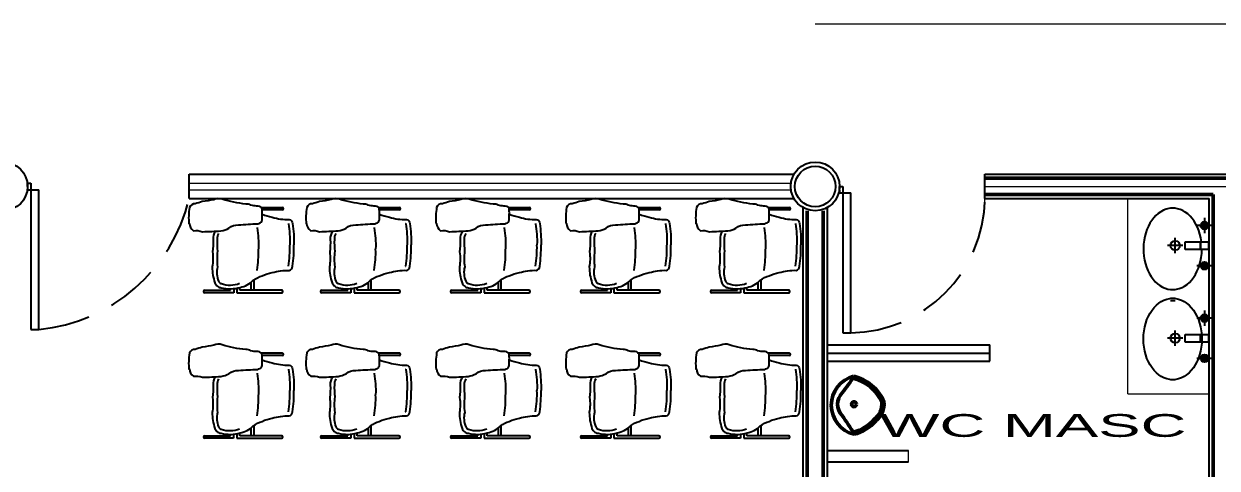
# Model space of a CAD drawing. Header units: millimetres. Extents: x 78.3 to 128, y 45 to 95.8.
# Drawn here: x 98.12 to 105.47, y 57.42 to 60.15 of the extents above; entities that cross this region are included whole.
import ezdxf

# ---------------------------------------------------------------- set-up
doc = ezdxf.new("R2010")
doc.units = ezdxf.units.MM
doc.header["$LTSCALE"] = 0.025
doc.linetypes.add('DASHED', pattern=[19.05, 12.7, -6.35])
for name, color, linetype, lineweight in [('EJES', 7, 'Continuous', 0), ('muebles', 255, 'Continuous', 25), ('MURO CARGA', 6, 'Continuous', 50), ('MURO DIVISORIO', 2, 'Continuous', 25), ('NOMBRES', 54, 'Continuous', 30), ('ventana', 4, 'Continuous', 15)]:
    doc.layers.add(name, color=color, linetype=linetype, lineweight=lineweight)
doc.styles.add('EST2', font='arial.ttf', dxfattribs={"width": 2, "height": 0.2})

msp = doc.modelspace()

# ---------------------------------------------------------------- linework, layer by layer
for p, q in [((99.5838, 59.0252), (99.7129, 59.0252)), ((99.7129, 59.0095), (99.5894, 59.0095)), ((100.3057, 59.0252), (100.4347, 59.0252)), ((100.4347, 59.0096), (100.3112, 59.0096)), ((101.1057, 59.0252), (101.2347, 59.0252)), ((101.2347, 59.0096), (101.1112, 59.0096)), ((101.9057, 59.0252), (102.0347, 59.0252)), ((102.0347, 59.0096), (101.9112, 59.0096)), ((102.7057, 59.0252), (102.8347, 59.0252)), ((102.8347, 59.0096), (102.7112, 59.0096)), ((99.5208, 58.5635), (99.5208, 58.5157)), ((99.5399, 58.5157), (99.5399, 58.58)), ((100.2427, 58.5636), (100.2427, 58.5158)), ((100.2618, 58.5158), (100.2618, 58.5801)), ((101.0427, 58.5636), (101.0427, 58.5158)), ((101.0618, 58.5158), (101.0618, 58.5801)), ((101.8427, 58.5636), (101.8427, 58.5158)), ((101.8618, 58.5158), (101.8618, 58.5801)), ((102.6427, 58.5636), (102.6427, 58.5158)), ((102.6618, 58.5158), (102.6618, 58.5801)), ((99.2354, 58.5157), (99.3951, 58.5157)), ((99.4143, 58.5), (99.2354, 58.5)), ((99.3951, 58.5157), (99.3951, 58.5245)), ((99.4143, 58.5256), (99.4143, 58.5)), ((99.4339, 58.5294), (99.4339, 58.5)), ((99.4339, 58.5), (99.71, 58.5)), ((99.453, 58.5157), (99.453, 58.5331)), ((99.71, 58.5157), (99.453, 58.5157)), ((99.9573, 58.5158), (100.117, 58.5158)), ((100.1361, 58.5001), (99.9573, 58.5001)), ((100.117, 58.5158), (100.117, 58.5246)), ((100.1361, 58.5257), (100.1361, 58.5001)), ((100.1558, 58.5295), (100.1558, 58.5001)), ((100.1558, 58.5001), (100.4319, 58.5001)), ((100.1749, 58.5158), (100.1749, 58.5332)), ((100.4319, 58.5158), (100.1749, 58.5158)), ((100.7573, 58.5158), (100.917, 58.5158)), ((100.9361, 58.5001), (100.7573, 58.5001)), ((100.917, 58.5158), (100.917, 58.5246)), ((100.9361, 58.5257), (100.9361, 58.5001)), ((100.9558, 58.5295), (100.9558, 58.5001)), ((100.9558, 58.5001), (101.2319, 58.5001)), ((100.9749, 58.5158), (100.9749, 58.5332)), ((101.2319, 58.5158), (100.9749, 58.5158)), ((101.5573, 58.5158), (101.717, 58.5158)), ((101.7361, 58.5001), (101.5573, 58.5001)), ((101.717, 58.5158), (101.717, 58.5246)), ((101.7361, 58.5257), (101.7361, 58.5001)), ((101.7558, 58.5295), (101.7558, 58.5001)), ((101.7558, 58.5001), (102.0319, 58.5001)), ((101.7749, 58.5158), (101.7749, 58.5332)), ((102.0319, 58.5158), (101.7749, 58.5158)), ((102.3573, 58.5158), (102.517, 58.5158)), ((102.5361, 58.5001), (102.3573, 58.5001)), ((102.517, 58.5158), (102.517, 58.5246)), ((102.5361, 58.5257), (102.5361, 58.5001)), ((102.5558, 58.5295), (102.5558, 58.5001)), ((102.5558, 58.5001), (102.8319, 58.5001)), ((102.5749, 58.5158), (102.5749, 58.5332)), ((102.8319, 58.5158), (102.5749, 58.5158)), ((105.182, 58.5197), (105.2107, 58.5197)), ((105.2107, 58.4653), (105.182, 58.4653)), ((105.2107, 58.45), (105.182, 58.45)), ((99.5838, 58.1295), (99.7128, 58.1295)), ((100.3057, 58.1295), (100.4347, 58.1295)), ((101.1057, 58.1295), (101.2347, 58.1295)), ((101.9057, 58.1295), (102.0347, 58.1295)), ((102.7057, 58.1295), (102.8347, 58.1295)), ((99.7128, 58.1138), (99.5894, 58.1138)), ((100.4347, 58.1138), (100.3112, 58.1138)), ((101.2347, 58.1138), (101.1112, 58.1138)), ((102.0347, 58.1138), (101.9112, 58.1138)), ((102.8347, 58.1138), (102.7112, 58.1138)), ((105.182, 57.9653), (105.2107, 57.9653)), ((99.5399, 57.62), (99.5399, 57.6844)), ((100.2618, 57.62), (100.2618, 57.6844)), ((101.0618, 57.62), (101.0618, 57.6844)), ((101.8618, 57.62), (101.8618, 57.6844)), ((102.6618, 57.62), (102.6618, 57.6844)), ((99.2354, 57.62), (99.3951, 57.62)), ((99.3951, 57.62), (99.3951, 57.6288)), ((99.4142, 57.63), (99.4142, 57.6044)), ((99.4339, 57.6338), (99.4339, 57.6044)), ((99.453, 57.62), (99.453, 57.6375)), ((99.71, 57.62), (99.453, 57.62)), ((99.5208, 57.6679), (99.5208, 57.62)), ((99.9573, 57.62), (100.117, 57.62)), ((100.117, 57.62), (100.117, 57.6288)), ((100.1361, 57.63), (100.1361, 57.6044)), ((100.1558, 57.6338), (100.1558, 57.6044)), ((100.1749, 57.62), (100.1749, 57.6375)), ((100.4319, 57.62), (100.1749, 57.62)), ((100.2427, 57.6679), (100.2427, 57.62)), ((100.7573, 57.62), (100.917, 57.62)), ((100.917, 57.62), (100.917, 57.6288)), ((100.9361, 57.63), (100.9361, 57.6044)), ((100.9558, 57.6338), (100.9558, 57.6044)), ((100.9749, 57.62), (100.9749, 57.6375)), ((101.2319, 57.62), (100.9749, 57.62)), ((101.0427, 57.6679), (101.0427, 57.62)), ((101.5573, 57.62), (101.717, 57.62)), ((101.717, 57.62), (101.717, 57.6288)), ((101.7361, 57.63), (101.7361, 57.6044)), ((101.7558, 57.6338), (101.7558, 57.6044)), ((101.7749, 57.62), (101.7749, 57.6375)), ((102.0319, 57.62), (101.7749, 57.62)), ((101.8427, 57.6679), (101.8427, 57.62)), ((102.3573, 57.62), (102.517, 57.62)), ((102.517, 57.62), (102.517, 57.6288)), ((102.5361, 57.63), (102.5361, 57.6044)), ((102.5558, 57.6338), (102.5558, 57.6044)), ((102.5749, 57.62), (102.5749, 57.6375)), ((102.8319, 57.62), (102.5749, 57.62)), ((102.6427, 57.6679), (102.6427, 57.62)), ((99.4142, 57.6044), (99.2354, 57.6044)), ((99.4339, 57.6044), (99.71, 57.6044)), ((100.1361, 57.6044), (99.9573, 57.6044)), ((100.1558, 57.6044), (100.4319, 57.6044)), ((100.9361, 57.6044), (100.7573, 57.6044)), ((100.9558, 57.6044), (101.2319, 57.6044)), ((101.7361, 57.6044), (101.5573, 57.6044)), ((101.7558, 57.6044), (102.0319, 57.6044)), ((102.5361, 57.6044), (102.3573, 57.6044)), ((102.5558, 57.6044), (102.8319, 57.6044))]:
    msp.add_line(p, q)
for points in [[(99.1414, 58.9267, 0.2305), (99.1667, 58.8818, -0.11995), (99.2217, 58.8755, 0.004768), (99.3361, 58.8806, 0.072269), (99.3854, 58.8976, -0.181677), (99.4439, 58.9177, -0.009929), (99.5624, 58.9242, -0.023763), (99.5778, 58.9294, 0.252706), (99.5898, 58.9558, -0.005716), (99.5898, 58.9829, 0.032018), (99.5885, 59.0201, 0.272787), (99.5558, 59.0334, -0.034196), (99.521, 59.038, 0.178392), (99.4902, 59.0458, -0.053612), (99.3434, 59.0753, 0.189603), (99.2921, 59.0726, -0.017636), (99.2205, 59.0612, 0.03453)], [(99.8633, 58.9267, 0.2305), (99.8885, 58.8818, -0.11995), (99.9436, 58.8756, 0.004768), (100.0579, 58.8807, 0.072269), (100.1072, 58.8977, -0.181677), (100.1658, 58.9177, -0.009929), (100.2843, 58.9243, -0.023763), (100.2997, 58.9294, 0.252706), (100.3117, 58.9559, -0.005716), (100.3117, 58.983, 0.032018), (100.3104, 59.0202, 0.272787), (100.2777, 59.0334, -0.034196), (100.2428, 59.0381, 0.178392), (100.212, 59.0458, -0.053612), (100.0653, 59.0754, 0.189603), (100.0139, 59.0727, -0.017636), (99.9424, 59.0613, 0.03453)], [(100.6633, 58.9267, 0.2305), (100.6885, 58.8818, -0.11995), (100.7436, 58.8756, 0.004768), (100.8579, 58.8807, 0.072269), (100.9072, 58.8977, -0.181677), (100.9658, 58.9177, -0.009929), (101.0843, 58.9243, -0.023763), (101.0997, 58.9294, 0.252706), (101.1117, 58.9559, -0.005716), (101.1117, 58.983, 0.032018), (101.1104, 59.0202, 0.272787), (101.0777, 59.0334, -0.034196), (101.0428, 59.0381, 0.178392), (101.012, 59.0458, -0.053612), (100.8653, 59.0754, 0.189603), (100.8139, 59.0727, -0.017636), (100.7424, 59.0613, 0.03453)], [(101.4633, 58.9267, 0.2305), (101.4885, 58.8818, -0.11995), (101.5436, 58.8756, 0.004768), (101.6579, 58.8807, 0.072269), (101.7072, 58.8977, -0.181677), (101.7658, 58.9177, -0.009929), (101.8843, 58.9243, -0.023763), (101.8997, 58.9294, 0.252706), (101.9117, 58.9559, -0.005716), (101.9117, 58.983, 0.032018), (101.9104, 59.0202, 0.272787), (101.8777, 59.0334, -0.034196), (101.8428, 59.0381, 0.178392), (101.812, 59.0458, -0.053612), (101.6653, 59.0754, 0.189603), (101.6139, 59.0727, -0.017636), (101.5424, 59.0613, 0.03453)], [(102.2633, 58.9267, 0.2305), (102.2885, 58.8818, -0.11995), (102.3436, 58.8756, 0.004768), (102.4579, 58.8807, 0.072269), (102.5072, 58.8977, -0.181677), (102.5658, 58.9177, -0.009929), (102.6843, 58.9243, -0.023763), (102.6997, 58.9294, 0.252706), (102.7117, 58.9559, -0.005716), (102.7117, 58.983, 0.032018), (102.7104, 59.0202, 0.272787), (102.6777, 59.0334, -0.034196), (102.6428, 59.0381, 0.178392), (102.612, 59.0458, -0.053612), (102.4653, 59.0754, 0.189603), (102.4139, 59.0727, -0.017636), (102.3424, 59.0613, 0.03453)], [(99.2205, 59.0612, -0.014681), (99.1774, 59.0473, 0.313294), (99.1422, 59.0253, 0.063852), (99.139, 58.9226, 1.803795)], [(99.9424, 59.0613, -0.014681), (99.8992, 59.0474, 0.313294), (99.8641, 59.0254, 0.063852), (99.8608, 58.9226, 1.803795)], [(100.7424, 59.0613, -0.014681), (100.6992, 59.0474, 0.313294), (100.6641, 59.0254, 0.063852), (100.6608, 58.9226, 1.803795)], [(101.5424, 59.0613, -0.014681), (101.4992, 59.0474, 0.313294), (101.4641, 59.0254, 0.063852), (101.4608, 58.9226, 1.803795)], [(102.3424, 59.0613, -0.014681), (102.2992, 59.0474, 0.313294), (102.2641, 59.0254, 0.063852), (102.2608, 58.9226, 1.803795)], [(99.5891, 58.9839, 0.064651), (99.6517, 58.9648, 0.084312), (99.7559, 58.9509, -0.341764), (99.7766, 58.9258, -0.049343), (99.7849, 58.7943)], [(100.311, 58.984, 0.064651), (100.3735, 58.9649, 0.084312), (100.4778, 58.9509, -0.341764), (100.4985, 58.9259, -0.049343), (100.5067, 58.7943)], [(101.111, 58.984, 0.064651), (101.1735, 58.9649, 0.084312), (101.2778, 58.9509, -0.341764), (101.2985, 58.9259, -0.049343), (101.3067, 58.7943)], [(101.911, 58.984, 0.064651), (101.9735, 58.9649, 0.084312), (102.0778, 58.9509, -0.341764), (102.0985, 58.9259, -0.049343), (102.1067, 58.7943)], [(102.711, 58.984, 0.064651), (102.7735, 58.9649, 0.084312), (102.8778, 58.9509, -0.341764), (102.8985, 58.9259, -0.049343), (102.9067, 58.7943)], [(99.301, 58.8792, 0.165542), (99.2874, 58.8277, -0.043499), (99.2839, 58.7508, -0.0852), (99.2821, 58.6585, 0.082739), (99.2988, 58.561, 0.133526), (99.3173, 58.5379, 0.155802), (99.3381, 58.5309, 0.131433), (99.4535, 58.5333, 0.160788), (99.5353, 58.5767, -0.07536), (99.5891, 58.6046, -0.064651), (99.6517, 58.6237, -0.084312), (99.7559, 58.6376, 0.341764), (99.7766, 58.6627, 0.049343), (99.7849, 58.7943, 0.049343)], [(99.3218, 58.8653, 0.170679), (99.3124, 58.8283, 0.031849), (99.3147, 58.7548, 0.063424), (99.315, 58.6589, 0.167217), (99.3218, 58.5709, 0.133526), (99.332, 58.5581, 0.155802), (99.3384, 58.5559, 0.175553), (99.4506, 58.5581)], [(99.5581, 58.9005, -0.228993), (99.5582, 58.8992, -0.050372), (99.5665, 58.7699)], [(99.7514, 58.9258, -0.228993), (99.7515, 58.9244, -0.050372), (99.7599, 58.7952)], [(100.0229, 58.8792, 0.165542), (100.0093, 58.8277, -0.043499), (100.0057, 58.7508, -0.0852), (100.004, 58.6586, 0.082739), (100.0207, 58.5611, 0.133526), (100.0391, 58.5379, 0.155802), (100.0599, 58.531, 0.131433), (100.1753, 58.5333, 0.160788), (100.2571, 58.5768, -0.07536), (100.311, 58.6047, -0.064651), (100.3735, 58.6238, -0.084312), (100.4778, 58.6377, 0.341764), (100.4985, 58.6628, 0.049343), (100.5067, 58.7943, 0.049343)], [(100.0437, 58.8654, 0.170679), (100.0343, 58.8283, 0.031849), (100.0366, 58.7549, 0.063424), (100.0368, 58.659, 0.167217), (100.0436, 58.571, 0.133526), (100.0539, 58.5581, 0.155802), (100.0602, 58.556, 0.175553), (100.1725, 58.5582)], [(100.28, 58.9006, -0.228993), (100.28, 58.8992, -0.050372), (100.2884, 58.77)], [(100.4733, 58.9258, -0.228993), (100.4734, 58.9245, -0.050372), (100.4817, 58.7952)], [(100.8229, 58.8792, 0.165542), (100.8093, 58.8277, -0.043499), (100.8057, 58.7508, -0.0852), (100.804, 58.6586, 0.082739), (100.8207, 58.5611, 0.133526), (100.8391, 58.5379, 0.155802), (100.8599, 58.531, 0.131433), (100.9753, 58.5333, 0.160788), (101.0571, 58.5768, -0.07536), (101.111, 58.6047, -0.064651), (101.1735, 58.6238, -0.084312), (101.2778, 58.6377, 0.341764), (101.2985, 58.6628, 0.049343), (101.3067, 58.7943, 0.049343)], [(100.8437, 58.8654, 0.170679), (100.8343, 58.8283, 0.031849), (100.8366, 58.7549, 0.063424), (100.8368, 58.659, 0.167217), (100.8436, 58.571, 0.133526), (100.8539, 58.5581, 0.155802), (100.8602, 58.556, 0.175553), (100.9725, 58.5582)], [(101.08, 58.9006, -0.228993), (101.08, 58.8992, -0.050372), (101.0884, 58.77)], [(101.2733, 58.9258, -0.228993), (101.2734, 58.9245, -0.050372), (101.2817, 58.7952)], [(101.6229, 58.8792, 0.165542), (101.6093, 58.8277, -0.043499), (101.6057, 58.7508, -0.0852), (101.604, 58.6586, 0.082739), (101.6207, 58.5611, 0.133526), (101.6391, 58.5379, 0.155802), (101.6599, 58.531, 0.131433), (101.7753, 58.5333, 0.160788), (101.8571, 58.5768, -0.07536), (101.911, 58.6047, -0.064651), (101.9735, 58.6238, -0.084312), (102.0778, 58.6377, 0.341764), (102.0985, 58.6628, 0.049343), (102.1067, 58.7943, 0.049343)], [(101.6437, 58.8654, 0.170679), (101.6343, 58.8283, 0.031849), (101.6366, 58.7549, 0.063424), (101.6368, 58.659, 0.167217), (101.6436, 58.571, 0.133526), (101.6539, 58.5581, 0.155802), (101.6602, 58.556, 0.175553), (101.7725, 58.5582)], [(101.88, 58.9006, -0.228993), (101.88, 58.8992, -0.050372), (101.8884, 58.77)], [(102.0733, 58.9258, -0.228993), (102.0734, 58.9245, -0.050372), (102.0817, 58.7952)], [(102.4229, 58.8792, 0.165542), (102.4093, 58.8277, -0.043499), (102.4057, 58.7508, -0.0852), (102.404, 58.6586, 0.082739), (102.4207, 58.5611, 0.133526), (102.4391, 58.5379, 0.155802), (102.4599, 58.531, 0.131433), (102.5753, 58.5333, 0.160788), (102.6571, 58.5768, -0.07536), (102.711, 58.6047, -0.064651), (102.7735, 58.6238, -0.084312), (102.8778, 58.6377, 0.341764), (102.8985, 58.6628, 0.049343), (102.9067, 58.7943, 0.049343)], [(102.4437, 58.8654, 0.170679), (102.4343, 58.8283, 0.031849), (102.4366, 58.7549, 0.063424), (102.4368, 58.659, 0.167217), (102.4436, 58.571, 0.133526), (102.4539, 58.5581, 0.155802), (102.4602, 58.556, 0.175553), (102.5725, 58.5582)], [(102.68, 58.9006, -0.228993), (102.68, 58.8992, -0.050372), (102.6884, 58.77)], [(102.8733, 58.9258, -0.228993), (102.8734, 58.9245, -0.050372), (102.8817, 58.7952)], [(99.7514, 58.6628, 0.228993), (99.7515, 58.6641, 0.050372), (99.7599, 58.7934)], [(100.4733, 58.6628, 0.228993), (100.4734, 58.6642, 0.050372), (100.4817, 58.7934)], [(101.2733, 58.6628, 0.228993), (101.2734, 58.6642, 0.050372), (101.2817, 58.7934)], [(102.0733, 58.6628, 0.228993), (102.0734, 58.6642, 0.050372), (102.0817, 58.7934)], [(102.8733, 58.6628, 0.228993), (102.8734, 58.6642, 0.050372), (102.8817, 58.7934)], [(99.5581, 58.6375, 0.228993), (99.5582, 58.6388, 0.050372), (99.5665, 58.7681)], [(100.28, 58.6376, 0.228993), (100.28, 58.6389, 0.050372), (100.2884, 58.7682)], [(101.08, 58.6376, 0.228993), (101.08, 58.6389, 0.050372), (101.0884, 58.7682)], [(101.88, 58.6376, 0.228993), (101.88, 58.6389, 0.050372), (101.8884, 58.7682)], [(102.68, 58.6376, 0.228993), (102.68, 58.6389, 0.050372), (102.6884, 58.7682)], [(99.2205, 58.1655, -0.014681), (99.1773, 58.1516, 0.313294), (99.1422, 58.1297, 0.063852), (99.1389, 58.0269, 1.803795)], [(99.1414, 58.031, 0.2305), (99.1666, 57.9861, -0.11995), (99.2217, 57.9798, 0.004768), (99.336, 57.985, 0.072269), (99.3853, 58.002, -0.181677), (99.4439, 58.022, -0.009929), (99.5624, 58.0286, -0.023763), (99.5778, 58.0337, 0.252706), (99.5898, 58.0602, -0.005716), (99.5898, 58.0873, 0.032018), (99.5885, 58.1245, 0.272787), (99.5558, 58.1377, -0.034196), (99.521, 58.1424, 0.178392), (99.4901, 58.1501, -0.053612), (99.3434, 58.1797, 0.189603), (99.2921, 58.177, -0.017636), (99.2205, 58.1655, 0.03453)], [(99.9424, 58.1655, -0.014681), (99.8992, 58.1516, 0.313294), (99.8641, 58.1297, 0.063852), (99.8608, 58.0269, 1.803795)], [(99.8633, 58.031, 0.2305), (99.8885, 57.9861, -0.11995), (99.9436, 57.9798, 0.004768), (100.0579, 57.985, 0.072269), (100.1072, 58.002, -0.181677), (100.1658, 58.022, -0.009929), (100.2843, 58.0286, -0.023763), (100.2997, 58.0337, 0.252706), (100.3117, 58.0602, -0.005716), (100.3117, 58.0873, 0.032018), (100.3104, 58.1245, 0.272787), (100.2777, 58.1377, -0.034196), (100.2428, 58.1424, 0.178392), (100.212, 58.1501, -0.053612), (100.0653, 58.1797, 0.189603), (100.0139, 58.177, -0.017636), (99.9424, 58.1655, 0.03453)], [(100.7424, 58.1655, -0.014681), (100.6992, 58.1516, 0.313294), (100.6641, 58.1297, 0.063852), (100.6608, 58.0269, 1.803795)], [(100.6633, 58.031, 0.2305), (100.6885, 57.9861, -0.11995), (100.7436, 57.9798, 0.004768), (100.8579, 57.985, 0.072269), (100.9072, 58.002, -0.181677), (100.9658, 58.022, -0.009929), (101.0843, 58.0286, -0.023763), (101.0997, 58.0337, 0.252706), (101.1117, 58.0602, -0.005716), (101.1117, 58.0873, 0.032018), (101.1104, 58.1245, 0.272787), (101.0777, 58.1377, -0.034196), (101.0428, 58.1424, 0.178392), (101.012, 58.1501, -0.053612), (100.8653, 58.1797, 0.189603), (100.8139, 58.177, -0.017636), (100.7424, 58.1655, 0.03453)], [(101.5424, 58.1655, -0.014681), (101.4992, 58.1516, 0.313294), (101.4641, 58.1297, 0.063852), (101.4608, 58.0269, 1.803795)], [(101.4633, 58.031, 0.2305), (101.4885, 57.9861, -0.11995), (101.5436, 57.9798, 0.004768), (101.6579, 57.985, 0.072269), (101.7072, 58.002, -0.181677), (101.7658, 58.022, -0.009929), (101.8843, 58.0286, -0.023763), (101.8997, 58.0337, 0.252706), (101.9117, 58.0602, -0.005716), (101.9117, 58.0873, 0.032018), (101.9104, 58.1245, 0.272787), (101.8777, 58.1377, -0.034196), (101.8428, 58.1424, 0.178392), (101.812, 58.1501, -0.053612), (101.6653, 58.1797, 0.189603), (101.6139, 58.177, -0.017636), (101.5424, 58.1655, 0.03453)], [(102.3424, 58.1655, -0.014681), (102.2992, 58.1516, 0.313294), (102.2641, 58.1297, 0.063852), (102.2608, 58.0269, 1.803795)], [(102.2633, 58.031, 0.2305), (102.2885, 57.9861, -0.11995), (102.3436, 57.9798, 0.004768), (102.4579, 57.985, 0.072269), (102.5072, 58.002, -0.181677), (102.5658, 58.022, -0.009929), (102.6843, 58.0286, -0.023763), (102.6997, 58.0337, 0.252706), (102.7117, 58.0602, -0.005716), (102.7117, 58.0873, 0.032018), (102.7104, 58.1245, 0.272787), (102.6777, 58.1377, -0.034196), (102.6428, 58.1424, 0.178392), (102.612, 58.1501, -0.053612), (102.4653, 58.1797, 0.189603), (102.4139, 58.177, -0.017636), (102.3424, 58.1655, 0.03453)], [(99.5891, 58.0883, 0.064651), (99.6517, 58.0691, 0.084312), (99.7559, 58.0552, -0.341764), (99.7766, 58.0302, -0.049343), (99.7848, 57.8986)], [(100.311, 58.0883, 0.064651), (100.3735, 58.0691, 0.084312), (100.4778, 58.0552, -0.341764), (100.4985, 58.0302, -0.049343), (100.5067, 57.8986)], [(101.111, 58.0883, 0.064651), (101.1735, 58.0691, 0.084312), (101.2778, 58.0552, -0.341764), (101.2985, 58.0302, -0.049343), (101.3067, 57.8986)], [(101.911, 58.0883, 0.064651), (101.9735, 58.0691, 0.084312), (102.0778, 58.0552, -0.341764), (102.0985, 58.0302, -0.049343), (102.1067, 57.8986)], [(102.711, 58.0883, 0.064651), (102.7735, 58.0691, 0.084312), (102.8778, 58.0552, -0.341764), (102.8985, 58.0302, -0.049343), (102.9067, 57.8986)], [(99.301, 57.9835, 0.165542), (99.2874, 57.932, -0.043499), (99.2838, 57.8551, -0.0852), (99.2821, 57.7629, 0.082739), (99.2988, 57.6653, 0.133526), (99.3173, 57.6422, 0.155802), (99.338, 57.6353, 0.131433), (99.4534, 57.6376, 0.160788), (99.5352, 57.6811, -0.07536), (99.5891, 57.7089, -0.064651), (99.6517, 57.7281, -0.084312), (99.7559, 57.742, 0.341764), (99.7766, 57.767, 0.049343), (99.7848, 57.8986, 0.049343)], [(99.5581, 58.0048, -0.228993), (99.5581, 58.0035, -0.050372), (99.5665, 57.8742)], [(99.7514, 58.0301, -0.228993), (99.7515, 58.0288, -0.050372), (99.7598, 57.8995)], [(100.0229, 57.9835, 0.165542), (100.0093, 57.932, -0.043499), (100.0057, 57.8551, -0.0852), (100.004, 57.7629, 0.082739), (100.0207, 57.6653, 0.133526), (100.0391, 57.6422, 0.155802), (100.0599, 57.6353, 0.131433), (100.1753, 57.6376, 0.160788), (100.2571, 57.6811, -0.07536), (100.311, 57.7089, -0.064651), (100.3735, 57.7281, -0.084312), (100.4778, 57.742, 0.341764), (100.4985, 57.767, 0.049343), (100.5067, 57.8986, 0.049343)], [(100.28, 58.0048, -0.228993), (100.28, 58.0035, -0.050372), (100.2884, 57.8742)], [(100.4733, 58.0301, -0.228993), (100.4734, 58.0288, -0.050372), (100.4817, 57.8995)], [(100.8229, 57.9835, 0.165542), (100.8093, 57.932, -0.043499), (100.8057, 57.8551, -0.0852), (100.804, 57.7629, 0.082739), (100.8207, 57.6653, 0.133526), (100.8391, 57.6422, 0.155802), (100.8599, 57.6353, 0.131433), (100.9753, 57.6376, 0.160788), (101.0571, 57.6811, -0.07536), (101.111, 57.7089, -0.064651), (101.1735, 57.7281, -0.084312), (101.2778, 57.742, 0.341764), (101.2985, 57.767, 0.049343), (101.3067, 57.8986, 0.049343)], [(101.08, 58.0048, -0.228993), (101.08, 58.0035, -0.050372), (101.0884, 57.8742)], [(101.2733, 58.0301, -0.228993), (101.2734, 58.0288, -0.050372), (101.2817, 57.8995)], [(101.6229, 57.9835, 0.165542), (101.6093, 57.932, -0.043499), (101.6057, 57.8551, -0.0852), (101.604, 57.7629, 0.082739), (101.6207, 57.6653, 0.133526), (101.6391, 57.6422, 0.155802), (101.6599, 57.6353, 0.131433), (101.7753, 57.6376, 0.160788), (101.8571, 57.6811, -0.07536), (101.911, 57.7089, -0.064651), (101.9735, 57.7281, -0.084312), (102.0778, 57.742, 0.341764), (102.0985, 57.767, 0.049343), (102.1067, 57.8986, 0.049343)], [(101.88, 58.0048, -0.228993), (101.88, 58.0035, -0.050372), (101.8884, 57.8742)], [(102.0733, 58.0301, -0.228993), (102.0734, 58.0288, -0.050372), (102.0817, 57.8995)], [(102.4229, 57.9835, 0.165542), (102.4093, 57.932, -0.043499), (102.4057, 57.8551, -0.0852), (102.404, 57.7629, 0.082739), (102.4207, 57.6653, 0.133526), (102.4391, 57.6422, 0.155802), (102.4599, 57.6353, 0.131433), (102.5753, 57.6376, 0.160788), (102.6571, 57.6811, -0.07536), (102.711, 57.7089, -0.064651), (102.7735, 57.7281, -0.084312), (102.8778, 57.742, 0.341764), (102.8985, 57.767, 0.049343), (102.9067, 57.8986, 0.049343)], [(102.68, 58.0048, -0.228993), (102.68, 58.0035, -0.050372), (102.6884, 57.8742)], [(102.8733, 58.0301, -0.228993), (102.8734, 58.0288, -0.050372), (102.8817, 57.8995)], [(99.3218, 57.9697, 0.170679), (99.3124, 57.9326, 0.031849), (99.3147, 57.8591, 0.063424), (99.3149, 57.7633, 0.167217), (99.3217, 57.6753, 0.133526), (99.332, 57.6624, 0.155802), (99.3383, 57.6603, 0.175553), (99.4506, 57.6625)], [(100.0437, 57.9697, 0.170679), (100.0343, 57.9326, 0.031849), (100.0366, 57.8591, 0.063424), (100.0368, 57.7633, 0.167217), (100.0436, 57.6753, 0.133526), (100.0539, 57.6624, 0.155802), (100.0602, 57.6603, 0.175553), (100.1725, 57.6625)], [(100.8437, 57.9697, 0.170679), (100.8343, 57.9326, 0.031849), (100.8366, 57.8591, 0.063424), (100.8368, 57.7633, 0.167217), (100.8436, 57.6753, 0.133526), (100.8539, 57.6624, 0.155802), (100.8602, 57.6603, 0.175553), (100.9725, 57.6625)], [(101.6437, 57.9697, 0.170679), (101.6343, 57.9326, 0.031849), (101.6366, 57.8591, 0.063424), (101.6368, 57.7633, 0.167217), (101.6436, 57.6753, 0.133526), (101.6539, 57.6624, 0.155802), (101.6602, 57.6603, 0.175553), (101.7725, 57.6625)], [(102.4437, 57.9697, 0.170679), (102.4343, 57.9326, 0.031849), (102.4366, 57.8591, 0.063424), (102.4368, 57.7633, 0.167217), (102.4436, 57.6753, 0.133526), (102.4539, 57.6624, 0.155802), (102.4602, 57.6603, 0.175553), (102.5725, 57.6625)], [(99.5581, 57.7419, 0.228993), (99.5581, 57.7432, 0.050372), (99.5665, 57.8724)], [(99.7514, 57.7671, 0.228993), (99.7515, 57.7684, 0.050372), (99.7598, 57.8977)], [(100.28, 57.7419, 0.228993), (100.28, 57.7432, 0.050372), (100.2884, 57.8724)], [(100.4733, 57.7671, 0.228993), (100.4734, 57.7684, 0.050372), (100.4817, 57.8977)], [(101.08, 57.7419, 0.228993), (101.08, 57.7432, 0.050372), (101.0884, 57.8724)], [(101.2733, 57.7671, 0.228993), (101.2734, 57.7684, 0.050372), (101.2817, 57.8977)], [(101.88, 57.7419, 0.228993), (101.88, 57.7432, 0.050372), (101.8884, 57.8724)], [(102.0733, 57.7671, 0.228993), (102.0734, 57.7684, 0.050372), (102.0817, 57.8977)], [(102.68, 57.7419, 0.228993), (102.68, 57.7432, 0.050372), (102.6884, 57.8724)], [(102.8733, 57.7671, 0.228993), (102.8734, 57.7684, 0.050372), (102.8817, 57.8977)]]:
    msp.add_lwpolyline(points, format="xyb")
at = {"color": 3}
for centre, radius in [((97.995, 59.154), 0.15), ((102.995, 59.154), 0.15), ((102.995, 59.154), 0.125)]:
    msp.add_circle(centre, radius, dxfattribs=at)
for centre, start, end in [((99.7129, 59.0173), 270, 90), ((100.4347, 59.0174), 270, 90), ((101.2347, 59.0174), 270, 90), ((102.0347, 59.0174), 270, 90), ((102.8347, 59.0174), 270, 90), ((99.2354, 58.5079), 90, 270), ((99.71, 58.5079), 270, 90), ((99.9573, 58.5079), 90, 270), ((100.4319, 58.5079), 270, 90), ((100.7573, 58.5079), 90, 270), ((101.2319, 58.5079), 270, 90), ((101.5573, 58.5079), 90, 270), ((102.0319, 58.5079), 270, 90), ((102.3573, 58.5079), 90, 270), ((102.8319, 58.5079), 270, 90), ((99.7128, 58.1217), 270, 90), ((100.4347, 58.1217), 270, 90), ((101.2347, 58.1217), 270, 90), ((102.0347, 58.1217), 270, 90), ((102.8347, 58.1217), 270, 90), ((99.2354, 57.6122), 90, 270), ((99.71, 57.6122), 270, 90), ((99.9573, 57.6122), 90, 270), ((100.4319, 57.6122), 270, 90), ((100.7573, 57.6122), 90, 270), ((101.2319, 57.6122), 270, 90), ((101.5573, 57.6122), 90, 270), ((102.0319, 57.6122), 270, 90), ((102.3573, 57.6122), 90, 270), ((102.8319, 57.6122), 270, 90)]:
    msp.add_arc(centre, 0.00783, start, end)
msp.add_ellipse((105.1963, 58.7697), major_axis=(0, 0.2508), ratio=0.717707, start_param=4.887668, end_param=10.980562)
msp.add_ellipse((105.1963, 58.2153), major_axis=(0, 0.2508), ratio=0.717707)
at = {"layer": 'EJES'}
for p, q in [((102.995, 60.154), (106.945, 60.154)), ((104.04, 59.079), (104.04, 59.229)), ((104.04, 59.059), (104.04, 59.209)), ((104.04, 59.154), (106.945, 59.154)), ((104.92, 57.879), (104.92, 59.079)), ((104.92, 57.879), (105.42, 57.879)), ((103.57, 57.459), (103.57, 57.529))]:
    msp.add_line(p, q, dxfattribs=at)
at = {"layer": 'muebles', "color": 0, "linetype": 'Continuous'}
for p, q in [((98.145, 59.174), (98.165, 59.174)), ((98.145, 59.154), (98.145, 59.174)), ((98.145, 59.154), (98.145, 59.134)), ((98.165, 59.174), (98.165, 58.274)), ((103.145, 59.134), (103.145, 59.154)), ((103.145, 59.154), (103.165, 59.154)), ((103.165, 59.154), (103.165, 58.254)), ((98.145, 59.134), (98.165, 59.134)), ((98.165, 59.134), (98.215, 59.134)), ((98.215, 58.274), (98.215, 59.134)), ((103.145, 59.134), (103.145, 59.114)), ((103.145, 59.114), (103.165, 59.114)), ((103.165, 59.114), (103.215, 59.114)), ((103.215, 58.254), (103.215, 59.114)), ((98.165, 58.274), (98.215, 58.274)), ((103.165, 58.254), (103.215, 58.254))]:
    msp.add_line(p, q, dxfattribs=at)
at = {"layer": 'muebles', "ltscale": 50}
for p, q in [((105.3922, 58.9609), (105.3922, 58.8659)), ((105.4397, 58.9134), (105.3447, 58.9134)), ((105.4397, 58.6659), (105.3447, 58.6659)), ((105.4397, 58.3437), (105.3447, 58.3437)), ((105.3922, 58.3912), (105.3922, 58.2962)), ((105.4397, 58.0962), (105.3447, 58.0962))]:
    msp.add_line(p, q, dxfattribs=at)
at = {"layer": 'muebles', "linetype": 'Continuous', "ltscale": 50}
for p, q in [((105.2595, 58.7904), (105.1645, 58.7904)), ((105.212, 58.7429), (105.212, 58.8379)), ((105.212, 58.1732), (105.212, 58.2682)), ((105.2595, 58.2207), (105.1645, 58.2207))]:
    msp.add_line(p, q, dxfattribs=at)
at = {"layer": 'muebles'}
for p, q in [((105.2735, 58.8134), (105.3685, 58.8134)), ((105.2735, 58.7659), (105.2735, 58.8134)), ((105.3685, 58.8134), (105.3685, 58.7659)), ((105.3685, 58.7659), (105.3685, 58.8134)), ((105.3685, 58.8134), (105.416, 58.8134)), ((105.416, 58.8134), (105.416, 58.7659)), ((105.3685, 58.7659), (105.2735, 58.7659)), ((105.416, 58.7659), (105.3685, 58.7659)), ((105.2735, 58.2437), (105.3685, 58.2437)), ((105.2735, 58.1962), (105.2735, 58.2437)), ((105.3685, 58.1962), (105.2735, 58.1962)), ((105.3685, 58.2437), (105.3685, 58.1962)), ((105.3685, 58.1962), (105.3685, 58.2437)), ((105.3685, 58.2437), (105.416, 58.2437)), ((105.416, 58.1962), (105.3685, 58.1962)), ((105.416, 58.2437), (105.416, 58.1962))]:
    msp.add_line(p, q, dxfattribs=at)
at = {"layer": 'muebles', "ltscale": 50}
for centre, radius in [((105.3922, 58.9134), 0.0238), ((105.3922, 58.9134), 0.0181), ((105.3922, 58.9134), 0.0095), ((105.212, 58.7904), 0.0285), ((105.3922, 58.6659), 0.0238), ((105.3922, 58.6659), 0.0181), ((105.3922, 58.6659), 0.0095), ((105.3922, 58.3437), 0.0238), ((105.3922, 58.3437), 0.0181), ((105.3922, 58.3437), 0.0095), ((105.212, 58.2207), 0.0285), ((105.3922, 58.0962), 0.0238), ((105.3922, 58.0962), 0.0181), ((105.3922, 58.0962), 0.0095)]:
    msp.add_circle(centre, radius, dxfattribs=at)
at = {"layer": 'muebles', "color": 0, "linetype": 'DASHED'}
for centre, radius, start, end in [((98.1141, 59.3239), 1.0547, 275.49029, 346.57387), ((103.2045, 59.0895), 0.8356, 270.72224, 359.27776)]:
    msp.add_arc(centre, radius, start, end, dxfattribs=at)
at = {"layer": 'muebles', "ltscale": 50}
for centre, start, end in [((105.373, 58.9273), 239.73917, 48.26083), ((105.3849, 58.936), 203.73917, 12.26083), ((105.3996, 58.936), 167.73917, 336.26083), ((105.4115, 58.9273), 131.73917, 300.26083), ((105.3685, 58.9134), 275.73917, 84.26083), ((105.373, 58.8994), 311.73917, 120.26083), ((105.3849, 58.8908), 347.73917, 156.26083), ((105.3996, 58.8908), 23.73917, 192.26083), ((105.4115, 58.8994), 59.73917, 228.26083), ((105.416, 58.9134), 95.73917, 264.26083), ((105.3685, 58.6659), 275.73917, 84.26083), ((105.373, 58.6798), 239.73917, 48.26083), ((105.373, 58.6519), 311.73917, 120.26083), ((105.3849, 58.6885), 203.73917, 12.26083), ((105.3849, 58.6433), 347.73917, 156.26083), ((105.3996, 58.6885), 167.73917, 336.26083), ((105.3996, 58.6433), 23.73917, 192.26083), ((105.4115, 58.6798), 131.73917, 300.26083), ((105.4115, 58.6519), 59.73917, 228.26083), ((105.416, 58.6659), 95.73917, 264.26083), ((105.3685, 58.3437), 275.73917, 84.26083), ((105.373, 58.3577), 239.73917, 48.26083), ((105.3849, 58.3663), 203.73917, 12.26083), ((105.3996, 58.3663), 167.73917, 336.26083), ((105.4115, 58.3577), 131.73917, 300.26083), ((105.416, 58.3437), 95.73917, 264.26083), ((105.373, 58.3298), 311.73917, 120.26083), ((105.3849, 58.3211), 347.73917, 156.26083), ((105.3996, 58.3211), 23.73917, 192.26083), ((105.4115, 58.3298), 59.73917, 228.26083), ((105.3849, 58.1188), 203.73917, 12.26083), ((105.3996, 58.1188), 167.73917, 336.26083), ((105.3685, 58.0962), 275.73917, 84.26083), ((105.373, 58.1102), 239.73917, 48.26083), ((105.373, 58.0823), 311.73917, 120.26083), ((105.3849, 58.0736), 347.73917, 156.26083), ((105.3996, 58.0736), 23.73917, 192.26083), ((105.4115, 58.1102), 131.73917, 300.26083), ((105.4115, 58.0823), 59.73917, 228.26083), ((105.416, 58.0962), 95.73917, 264.26083)]:
    msp.add_arc(centre, 0.00475, start, end, dxfattribs=at)
at = {"layer": 'MURO CARGA'}
for p, q in [((104.04, 59.204), (106.945, 59.204)), ((104.04, 59.104), (105.445, 59.104)), ((105.445, 54.513), (105.445, 59.104)), ((102.945, 54.2915), (102.945, 59.004)), ((103.045, 54.2915), (103.045, 59.004))]:
    msp.add_line(p, q, dxfattribs=at)
at = {"layer": 'MURO CARGA', "linetype": 'Continuous'}
for points in [[(103.2352, 57.6292), (103.2349, 57.6336, 0.017197), (103.1607, 57.744, -0.400322), (103.1607, 57.8841, 0.037836), (103.2335, 57.9862, 0.037836)], [(103.2316, 57.6423, 0.157364), (103.3582, 57.722, 0.265562), (103.4053, 57.8259, 0.238594), (103.2301, 57.9731, 0.238594)], [(103.2349, 57.6292, 0.155706), (103.3675, 57.712, 0.266473), (103.4186, 57.8293, 0.240661), (103.2332, 57.9863, -0.298532)]]:
    msp.add_lwpolyline(points, format="xyb", dxfattribs=at)
msp.add_circle((103.2341, 57.8141), 0.0153, dxfattribs=at)
msp.add_arc((103.278, 57.8079), 0.1839, 104.09356, 256.44887, dxfattribs=at)
at = {"layer": 'MURO DIVISORIO'}
for p, q in [((99.14, 59.229), (102.8651, 59.229)), ((99.14, 59.079), (99.14, 59.229)), ((104.04, 59.229), (106.945, 59.229)), ((104.04, 59.079), (104.04, 59.229)), ((104.04, 59.079), (104.04, 59.229)), ((99.14, 59.079), (102.8651, 59.079)), ((104.04, 59.079), (105.42, 59.079)), ((105.42, 54.5133), (105.42, 59.079)), ((102.92, 54.2839), (102.92, 59.0241)), ((103.07, 54.2839), (103.07, 59.0241)), ((105.2107, 59.0197), (105.182, 59.0197)), ((103.07, 58.179), (104.07, 58.179)), ((103.07, 58.129), (104.07, 58.129)), ((104.07, 58.079), (104.07, 58.179)), ((103.07, 58.079), (104.07, 58.079)), ((103.07, 57.529), (103.57, 57.529)), ((103.07, 57.459), (103.57, 57.459))]:
    msp.add_line(p, q, dxfattribs=at)
msp.add_arc((105.4952, 60.0877), 5.575, 269.22699, 351.13931, dxfattribs=at)
at = {"layer": 'ventana'}
for p, q in [((99.14, 59.174), (102.8463, 59.174)), ((99.14, 59.134), (102.8463, 59.134))]:
    msp.add_line(p, q, dxfattribs=at)

# ---------------------------------------------------------------- texts
at = {"layer": 'NOMBRES', "color": 0, "ltscale": 0.025, "style": 'EST2', "width": 2}
msp.add_text('WC MASC', height=0.14, dxfattribs=at).set_placement((103.3908, 57.6134))

doc.saveas('drawing.dxf')
